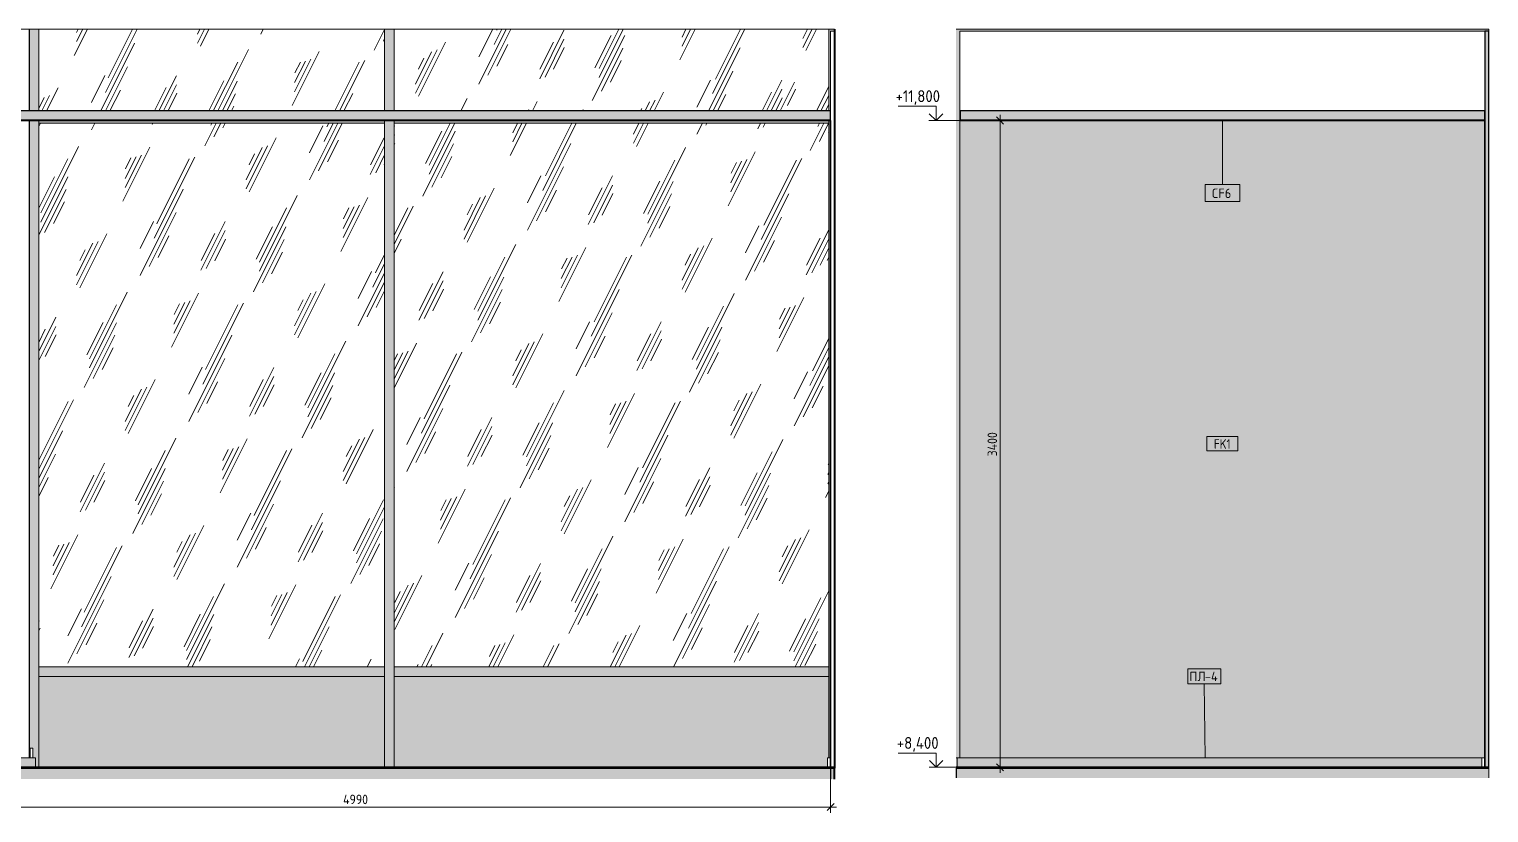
# Model space of a CAD drawing. Header units: millimetres. Extents: x 80461 to 154144, y -1987 to 15370.
# Drawn here: x 146470 to 154144, y 8161 to 12280 of the extents above; entities that cross this region are included whole.
import ezdxf

# ---------------------------------------------------------------- set-up
doc = ezdxf.new("R2010")
doc.units = ezdxf.units.MM
for name, color, linetype, lineweight in [('A-ANNO-DIMS', 7, 'Continuous', 9), ('A-ANNO-DIMS-25', 7, 'Continuous', 9), ('A-CLNG-IDEN', 7, 'Continuous', 9), ('A-FLOR', 7, 'Continuous', 9), ('A-GENM', 7, 'Continuous', 9), ('A-GENM-IDEN', 7, 'Continuous', 9), ('A-GLAZ-CURT', 7, 'Continuous', 9), ('A-GLAZ-CWMG', 7, 'Continuous', 9), ('A-WALL', 7, 'Continuous', 9), ('A-WALL-IDEN', 7, 'Continuous', 9), ('A-WALL-PATT', 7, 'Continuous', 9), ('G-ANNO-DIMS', 7, 'Continuous', 9), ('G-ANNO-DIMS-1', 7, 'Continuous', 20), ('I-WALL', 7, 'Continuous', 9)]:
    doc.layers.add(name, color=color, linetype=linetype, lineweight=lineweight)
for name, color, linetype, lineweight, true_color in [('A-CLNG-1', 7, 'Continuous', 9, 0x787878), ('A-CLNG-FNSH-1', 7, 'Continuous', 30, 0x3c3c3c), ('A-FLOR-1', 7, 'Continuous', 9, 0x787878), ('A-FLOR-FNSH-1', 7, 'Continuous', 40, 0x3c3c3c), ('A-FLOR-FNSH-2', 7, 'Continuous', 30, 0x3c3c3c), ('A-WALL-4', 7, 'Continuous', 40, 0x3c3c3c), ('A-WALL-5', 7, 'Continuous', 30, 0x3c3c3c), ('A-WALL-FNSH-3', 7, 'Continuous', 30, 0x3c3c3c), ('I-WALL-1', 7, 'Continuous', 9, 0x787878)]:
    doc.layers.add(name, color=color, linetype=linetype, lineweight=lineweight, true_color=true_color)
doc.styles.add('GOST Common_5', font='GOST_Common.ttf', dxfattribs={"height": 50})
doc.styles.add('GOST Common_6', font='GOST_Common.ttf', dxfattribs={"width": 0.9, "height": 50})
doc.styles.add('ISOCPEUR_2', font='isocpeur.ttf', dxfattribs={"width": 0.9, "height": 62.5})
doc.styles.add('ISOCPEUR_3', font='isocpeur.ttf', dxfattribs={"width": 0.9, "height": 50})
doc.dimstyles.new('ISO-2_0_0_9К_Средний_округл2', dxfattribs={"dimscale": 304.8, "dimtxt": 49.799059, "dimasz": 0.123031, "dimexe": 0.098425, "dimexo": 0, "dimgap": 0, "dimtad": 1, "dimdec": 0, "dimrnd": 10, "dimzin": 0, "dimdsep": 46, "dimtxsty": 'ISOCPEUR_3', "dimblk1": 'OBLIQUE', "dimblk2": 'OBLIQUE', "dimsah": 1, "dimcen": 0.09, "dimdle": 0.098425, "dimazin": 0, "dimtfac": 1, "dimtdec": 4, "dimtix": 1, "dimtmove": 0, "dimatfit": 3, "dimfxl": 1, "dimtvp": 1, "dimtolj": 1, "dimtzin": 0, "dimarcsym": 2})
pattern_1 = [(63.435, (81.2, 31.75), (-255.5833, 766.7475), [317.5, -190.5, 317.5, -190.5, -403.903]), (63.435, (81.2, 31.75), (-255.5833, 766.7475), [-1016, 127, -276.903]), (63.435, (65.34, 47.6), (-255.5833, 766.7475), [254, -317.5, 190.5, -190.5, -467.403]), (63.435, (65.34, 47.6), (-255.5833, 766.7475), [-952.5, 222.25, -245.153]), (63.435, (65.34, 95.25), (-255.5833, 766.7475), [190.5, -381, 127, -190.5, -530.903]), (63.435, (65.34, 95.25), (-255.5833, 766.7475), [-889, 285.75, -245.153]), (63.435, (112.97, 47.6), (-255.5833, 766.7475), [190.5, -381, 158.75, -6404.653]), (63.435, (160.6, 95.25), (-255.5833, 766.7475), [95.25, -476.25, 63.5, -6499.903]), (63.435, (81.2, 174.6), (-255.5833, 766.7475), [63.5, -476.25, 63.5, -254, -562.653]), (63.435, (81.2, 174.6), (-255.5833, 766.7475), [-857.25, 158.75, -403.903]), (63.435, (366.97, 127), (-255.5833, 766.7475), [317.5, -476.25, 381, -251.503]), (63.435, (366.97, 79.4), (-255.5833, 766.7475), [444.5, -317.5, 476.25, -188.003]), (63.435, (398.7, 95.25), (-255.5833, 766.7475), [508, -254, 381, -276.903]), (63.435, (446.34, 142.9), (-255.5833, 766.7475), [317.5, -444.5, 254, -403.903]), (63.435, (398.7, 238.1), (-255.5833, 766.7475), [158.75, -635, 190.5, -435.653]), (63.435, (493.97, 190.5), (-255.5833, 766.7475), [127, -635, 127, -530.903])]

# ---------------------------------------------------------------- blocks, each defined once
blk = doc.blocks.new('Системная панель - Сэндвич - 40мм-32817007-Развертка 3_41-3')
at = {"layer": 'A-GLAZ-CURT'}
blk.add_hatch(color=256, dxfattribs=at).paths.add_polyline_path([(-85006, 8400), (-85006, 8450), (-85000, 8450), (-85000, 8877.4), (-87285, 8877.4), (-87285, 8400)])
blk = doc.blocks.new('Системная панель - Сэндвич - 40мм-32817005-Развертка 3_41-3')
at = {"layer": 'A-GLAZ-CURT'}
blk.add_hatch(color=256, dxfattribs=at).paths.add_polyline_path([(-87335, 8400), (-87335, 8877.4), (-89153.5, 8877.3), (-89153.5, 8400), (-87718.8, 8400)])
blk = doc.blocks.new('Прямоугольный импост - Импост структурный с накладкой - 190мм-23946640-Развертка 3_41-3')
at = {"layer": 'A-GLAZ-CWMG'}
blk.add_hatch(color=256, dxfattribs=at).paths.add_polyline_path([(-89163.5, 8400), (-89153.5, 8400), (-89153.5, 8902.4), (-89202, 8902.4), (-89202, 8450), (-89198.7, 8450), (-89198.7, 8500), (-89183.7, 8500), (-89183.7, 8450), (-89170, 8450), (-89170, 8400)])
blk.add_line((-89153.5, 8902.4), (-89153.5, 8400), dxfattribs=at)
blk = doc.blocks.new('Прямоугольный импост - Импост структурный с накладкой - 190мм-33184351-Развертка 3_41-3')
at = {"layer": 'A-GLAZ-CWMG'}
blk.add_hatch(color=256, dxfattribs=at).paths.add_polyline_path([(-84991, 11810.5), (-84990, 11810.5), (-84990, 12270), (-84970, 12270), (-84970, 12280), (-85000, 12280), (-85000, 11850), (-84991, 11850), (-84991, 11825.5)])
blk.add_line((-85000, 11850), (-85000, 12280), dxfattribs=at)
blk = doc.blocks.new('Прямоугольный импост - Импост структурный с накладкой - 190мм-23946634-Развертка 3_41-3')
at = {"layer": 'A-GLAZ-CWMG'}
blk.add_hatch(color=256, dxfattribs=at).paths.add_polyline_path([(-87285, 8400), (-87285, 8902.4), (-87335, 8902.4), (-87335, 8400), (-87295, 8400)])
for p, q in [((-87335, 8902.4), (-87335, 8400)), ((-87285, 8902.4), (-87285, 8400))]:
    blk.add_line(p, q, dxfattribs=at)
blk = doc.blocks.new('Системная панель - Стекло - 40мм-33184352-Развертка 3_41-3')
at = {"layer": 'A-GLAZ-CURT'}
h = blk.add_hatch(dxfattribs=at)
h.set_pattern_fill('FP_26', color=256, style=0, pattern_type=2)
h.set_pattern_definition(pattern_1)
h.paths.add_polyline_path([(-87285, 8927.4), (-85000, 8927.4), (-85000, 11785.5), (-87285, 11785.5), (-87285, 10309.3)])
blk = doc.blocks.new('Системная панель - Стекло - 40мм-33184353-Развертка 3_41-3')
at = {"layer": 'A-GLAZ-CURT'}
h = blk.add_hatch(dxfattribs=at)
h.set_pattern_fill('FP_26', color=256, style=0, pattern_type=2)
h.set_pattern_definition(pattern_1)
h.paths.add_polyline_path([(-88352.4, 8927.4), (-87335, 8927.4), (-87335, 11785.5), (-89153.5, 11785.5), (-89153.5, 8927.4)])
blk = doc.blocks.new('Системная панель - Стекло - 40мм-33184354-Развертка 3_41-3')
at = {"layer": 'A-GLAZ-CURT'}
h = blk.add_hatch(dxfattribs=at)
h.set_pattern_fill('FP_26', color=256, style=0, pattern_type=2)
h.set_pattern_definition(pattern_1)
h.paths.add_polyline_path([(-85000, 11850), (-85000, 12280), (-87285, 12280), (-87285, 11850)])
blk = doc.blocks.new('Системная панель - Стекло - 40мм-33184355-Развертка 3_41-3')
at = {"layer": 'A-GLAZ-CURT'}
h = blk.add_hatch(dxfattribs=at)
h.set_pattern_fill('FP_26', color=256, style=0, pattern_type=2)
h.set_pattern_definition(pattern_1)
h.paths.add_polyline_path([(-87991.4, 11850), (-87335, 11850), (-87335, 12280), (-89153.5, 12280), (-89153.5, 11850), (-88000, 11850)])
blk = doc.blocks.new('Прямоугольный импост - Импост структурный с накладкой - 190мм-33184356-Развертка 3_41-3')
at = {"layer": 'A-GLAZ-CWMG'}
blk.add_hatch(color=256, dxfattribs=at).paths.add_polyline_path([(-89198, 8902.4), (-89153.5, 8902.4), (-89153.5, 11800), (-89202, 11800), (-89202, 8902.4)])
blk.add_line((-89153.5, 11800), (-89153.5, 8902.4), dxfattribs=at)
blk = doc.blocks.new('Прямоугольный импост - Импост структурный с накладкой - 190мм-33184357-Развертка 3_41-3')
at = {"layer": 'A-GLAZ-CWMG'}
blk.add_hatch(color=256, dxfattribs=at).paths.add_polyline_path([(-89202, 11850), (-89153.5, 11850), (-89153.5, 12280), (-89202, 12280)])
for p, q in [((-89203.5, 12280), (-89203.5, 11850)), ((-89153.5, 12280), (-89153.5, 11850))]:
    blk.add_line(p, q, dxfattribs=at)
blk = doc.blocks.new('Прямоугольный импост - Импост структурный с накладкой - 190мм-23946642-Развертка 3_41-3')
at = {"layer": 'A-GLAZ-CWMG'}
blk.add_hatch(color=256, dxfattribs=at).paths.add_polyline_path([(-84991, 8450), (-84991, 8902.4), (-85000, 8902.4), (-85000, 8450)])
blk.add_line((-85000, 8450), (-85000, 8902.4), dxfattribs=at)
blk = doc.blocks.new('Прямоугольный импост - Импост структурный с накладкой - 190мм-33184358-Развертка 3_41-3')
at = {"layer": 'A-GLAZ-CWMG'}
h = blk.add_hatch(color=256, dxfattribs=at)
h.paths.add_polyline_path([(-84991, 8902.4), (-84991, 11800), (-85000, 11800), (-85000, 8902.4)])
h.paths.add_polyline_path([(-84990, 11800), (-84990, 11810.5), (-84991, 11810.5), (-84991, 11800)])
blk.add_line((-85000, 8902.4), (-85000, 11800), dxfattribs=at)
blk = doc.blocks.new('Прямоугольный импост - Импост структурный с накладкой - 190мм-33184349-Развертка 3_41-3')
at = {"layer": 'A-GLAZ-CWMG'}
blk.add_hatch(color=256, dxfattribs=at).paths.add_polyline_path([(-87335, 8902.4), (-87285, 8902.4), (-87285, 11800), (-87335, 11800), (-87335, 8917.4)])
for p, q in [((-87335, 11800), (-87335, 8902.4)), ((-87285, 11800), (-87285, 8902.4))]:
    blk.add_line(p, q, dxfattribs=at)
blk = doc.blocks.new('Прямоугольный импост - Импост структурный с накладкой - 190мм-33184350-Развертка 3_41-3')
at = {"layer": 'A-GLAZ-CWMG'}
blk.add_hatch(color=256, dxfattribs=at).paths.add_polyline_path([(-87295, 11850), (-87285, 11850), (-87285, 12280), (-87335, 12280), (-87335, 11850), (-87325, 11850)])
for p, q in [((-87335, 12280), (-87335, 11850)), ((-87285, 12280), (-87285, 11850))]:
    blk.add_line(p, q, dxfattribs=at)
blk = doc.blocks.new('Прямоугольный импост - Импост структурный с накладкой - 190мм-23186050-Развертка 3_41-3')
at = {"layer": 'A-GLAZ-CWMG'}
blk.add_hatch(color=256, dxfattribs=at).paths.add_polyline_path([(-87285, 8877.4), (-85000, 8877.4), (-85000, 8927.4), (-87285, 8927.4), (-87285, 8887.4)])
for p, q in [((-87285, 8877.4), (-87285, 8927.4)), ((-85000, 8927.4), (-87285, 8927.4)), ((-85000, 8927.4), (-85000, 8877.4)), ((-85000, 8877.4), (-87285, 8877.4))]:
    blk.add_line(p, q, dxfattribs=at)
blk = doc.blocks.new('Прямоугольный импост - Импост структурный с накладкой - 190мм-23186051-Развертка 3_41-3')
at = {"layer": 'A-GLAZ-CWMG'}
blk.add_hatch(color=256, dxfattribs=at).paths.add_polyline_path([(-87994.2, 8877.4), (-87335, 8877.4), (-87335, 8927.4), (-88000, 8927.4), (-88000, 8877.4)])
for p, q in [((-87335, 8927.4), (-88000, 8927.4)), ((-87335, 8927.4), (-87335, 8877.4)), ((-87335, 8877.4), (-88000, 8877.4))]:
    blk.add_line(p, q, dxfattribs=at)
blk = doc.blocks.new('Прямоугольный импост - Импост структурный с накладкой - 190мм-23186052-Развертка 3_41-3')
at = {"layer": 'A-GLAZ-CWMG'}
blk.add_hatch(color=256, dxfattribs=at).paths.add_polyline_path([(-88000, 8877.4), (-88000, 8927.4), (-89153.5, 8927.4), (-89153.5, 8877.4), (-88009.4, 8877.4)])
for p, q in [((-89153.5, 8877.4), (-89153.5, 8927.4)), ((-88000, 8927.4), (-89153.5, 8927.4)), ((-88000, 8877.4), (-89153.5, 8877.4))]:
    blk.add_line(p, q, dxfattribs=at)
blk = doc.blocks.new('Прямоугольный импост - Импост структурный с накладкой - 190мм-V5-Развертка 3_41-3')
at = {"layer": 'A-GLAZ-CWMG'}
blk.add_hatch(color=256, dxfattribs=at).paths.add_polyline_path([(-85000, 11785.5), (-85000, 11800), (-87285, 11800), (-87285, 11785.5)])
for p, q in [((-87285, 11785.5), (-87285, 11800)), ((-85000, 11785.5), (-87285, 11785.5)), ((-85000, 11800), (-85000, 11785.5))]:
    blk.add_line(p, q, dxfattribs=at)
blk = doc.blocks.new('Прямоугольный импост - Импост структурный с накладкой - 190мм-V6-Развертка 3_41-3')
at = {"layer": 'A-GLAZ-CWMG'}
blk.add_hatch(color=256, dxfattribs=at).paths.add_polyline_path([(-88000, 11785.5), (-87335, 11785.5), (-87335, 11800), (-88000, 11800), (-88000, 11795.5)])
for p, q in [((-87335, 11785.5), (-88000, 11785.5)), ((-87335, 11800), (-87335, 11785.5))]:
    blk.add_line(p, q, dxfattribs=at)
blk = doc.blocks.new('Прямоугольный импост - Импост структурный с накладкой - 190мм-V7-Развертка 3_41-3')
at = {"layer": 'A-GLAZ-CWMG'}
blk.add_hatch(color=256, dxfattribs=at).paths.add_polyline_path([(-88352.4, 11785.5), (-88000, 11785.5), (-88000, 11800), (-89153.5, 11800), (-89153.5, 11785.5)])
for p, q in [((-89153.5, 11785.5), (-89153.5, 11800)), ((-88000, 11785.5), (-89153.5, 11785.5))]:
    blk.add_line(p, q, dxfattribs=at)
blk = doc.blocks.new('Плинтус - Плинтус светлый _сад_-33488235-Развертка 3_41-3')
at = {"layer": 'A-GENM'}
blk.add_hatch(color=256, dxfattribs=at).paths.add_polyline_path([(-90000, 8400), (-89170, 8400), (-89170, 8450), (-90000, 8450)])
for p, q in [((-90000, 8450), (-89190.5, 8450)), ((-90000, 8450), (-90000, 8400)), ((-89183.7, 8450), (-89170, 8450)), ((-89170, 8400), (-89170, 8450))]:
    blk.add_line(p, q, dxfattribs=at)
blk = doc.blocks.new('Плинтус - Плинтус светлый _сад_-33488257-Развертка 3_41-3')
at = {"layer": 'A-GENM'}
for p, q in [((-84991, 8450), (-85006, 8450)), ((-85006, 8450), (-85006, 8400)), ((-84991, 8400), (-84991, 8450)), ((-85006, 8400), (-84991, 8400))]:
    blk.add_line(p, q, dxfattribs=at)
blk = doc.blocks.new('Плинтус - Плинтус светлый _сад_-33488255-Развертка 3_41-3')
at = {"layer": 'A-GENM'}
for p, q in [((-84991, 8450), (-85006, 8450)), ((-85006, 8450), (-85006, 8400)), ((-84991, 8400), (-84991, 8450)), ((-85006, 8400), (-84991, 8400))]:
    blk.add_line(p, q, dxfattribs=at)
blk = doc.blocks.new('Плинтус - Плинтус светлый _сад_-33488233-Развертка 3_41-3')
at = {"layer": 'A-GENM'}
for p, q in [((-89198.7, 8450), (-89198.7, 8500)), ((-89198.7, 8500), (-89183.7, 8500)), ((-89183.7, 8450), (-89190.5, 8450)), ((-89183.7, 8500), (-89183.7, 8450))]:
    blk.add_line(p, q, dxfattribs=at)
blk = doc.blocks.new('Плинтус - Плинтус светлый _сад_-33488257-Развертка 3_41-4')
at = {"layer": 'A-GENM'}
for q in [(13364, 8450), (10606, 8400)]:
    blk.add_line((10606, 8450), q, dxfattribs=at)
blk = doc.blocks.new('Плинтус - Плинтус светлый _сад_-33488255-Развертка 3_41-4')
at = {"layer": 'A-GENM'}
blk.add_hatch(color=256, dxfattribs=at).paths.add_polyline_path([(10599.5, 8400), (12505.2, 8400), (12505.2, 8402), (13364, 8402), (13364, 8450), (10599.5, 8450), (10599.5, 8404)])
blk.add_line((10599.5, 8450), (13364, 8450), dxfattribs=at)
blk = doc.blocks.new('Плинтус - Плинтус светлый _сад_-33488251-Развертка 3_41-4')
at = {"layer": 'A-GENM'}
for p, q in [((13379, 8450), (13364, 8450)), ((13364, 8450), (13364, 8400)), ((13379, 8400), (13379, 8450)), ((13364, 8400), (13379, 8400))]:
    blk.add_line(p, q, dxfattribs=at)
blk = doc.blocks.new('DIMBLOCK56-Развертка 3_41-3')
at = {"layer": 'A-ANNO-DIMS-25'}
for p, q in [((145688.6, 8399), (145688.6, 8160.7)), ((145688.6, 8190.7), (145688.6, 8399)), ((150683.6, 8400), (150683.6, 8160.7)), ((150683.6, 8190.7), (150683.6, 8400)), ((145688.6, 8190.7), (150713.6, 8190.7))]:
    blk.add_line(p, q, dxfattribs=at)
at = {"layer": 'A-ANNO-DIMS-25', "lineweight": 20}
for p, q in [((145688.6, 8190.7), (145669.8, 8172)), ((145688.6, 8190.7), (145707.3, 8209.5)), ((150683.6, 8190.7), (150664.8, 8172)), ((150683.6, 8190.7), (150702.3, 8209.5))]:
    blk.add_line(p, q, dxfattribs=at)
at = {"layer": 'A-ANNO-DIMS-25', "color": 0, "insert": (148120.5, 8256), "char_height": 50, "width": 157.442, "attachment_point": 1, "line_spacing_factor": 1.149209, "style": 'ISOCPEUR_3'}
blk.add_mtext('4990', dxfattribs=at)
blk = doc.blocks.new('_Oblique')
at = {"color": 0, "linetype": 'ByBlock', "lineweight": -2}
blk.add_line((-0.5, -0.5), (0.5, 0.5), dxfattribs=at)
blk = doc.blocks.new('Высотные отметки - Стрелка_Верх-17668718-Развертка 3_41-4')
at = {"layer": 'G-ANNO-DIMS'}
for p, q in [((10494.2, 11875), (10294.2, 11875)), ((10494.2, 11800), (10494.2, 11875)), ((10532.1, 11800), (10457.1, 11800))]:
    blk.add_line(p, q, dxfattribs=at)
at = {"layer": 'G-ANNO-DIMS-1'}
for q in [(10458.8, 11835.4), (10529.5, 11835.4)]:
    blk.add_line((10494.2, 11800), q, dxfattribs=at)
blk = doc.blocks.new('М_потолков - Марка_ Имя типа-25382930-Развертка 3_41-4')
at = {"layer": 'A-CLNG-IDEN'}
for p, q in [((12090.6, 11464.4), (11909.4, 11464.4)), ((11909.4, 11464.4), (11909.4, 11375)), ((12090.6, 11375), (12090.6, 11464.4)), ((11909.4, 11375), (12090.6, 11375))]:
    blk.add_line(p, q, dxfattribs=at)
blk = doc.blocks.new('Mark Reiling - Mark Reiling-26174330-Развертка 3_41-4')
at = {"layer": 'A-GENM-IDEN'}
for p, q in [((11817.8, 8917.8), (11817.8, 8839)), ((11817.8, 8917.8), (11991.3, 8917.8)), ((11991.3, 8917.8), (11817.8, 8917.8)), ((11817.8, 8917.8), (11817.8, 8839)), ((11991.3, 8839), (11991.3, 8917.8)), ((11991.3, 8839), (11991.3, 8917.8)), ((11817.8, 8839), (11991.3, 8839)), ((11817.8, 8839), (11991.3, 8839))]:
    blk.add_line(p, q, dxfattribs=at)
blk = doc.blocks.new('М_стена_0001 - Типоразмер_без рамки-25382661-Развертка 3_41-4')
at = {"layer": 'A-WALL-IDEN'}
for p, q in [((12081.4, 10138.1), (11918.2, 10138.1)), ((11918.2, 10138.1), (11918.2, 10063.1)), ((12081.4, 10063.1), (12081.4, 10138.1)), ((11918.2, 10063.1), (12081.4, 10063.1))]:
    blk.add_line(p, q, dxfattribs=at)
blk = doc.blocks.new('DIMBLOCK59-Развертка 3_41-4')
at = {"layer": 'A-ANNO-DIMS-25', "lineweight": 20}
for p, q in [((151574, 11800), (151555.2, 11818.8)), ((151574, 11800), (151592.7, 11781.2)), ((151574, 8400), (151555.2, 8418.7)), ((151574, 8400), (151592.7, 8381.2))]:
    blk.add_line(p, q, dxfattribs=at)
at = {"layer": 'A-ANNO-DIMS-25'}
for p, q in [((151574, 8370), (151574, 11830)), ((151547.4, 11800), (151604, 11800)), ((151574, 11800), (151547.4, 11800)), ((151547.4, 8400), (151604, 8400)), ((151574, 8400), (151547.4, 8400))]:
    blk.add_line(p, q, dxfattribs=at)
at = {"layer": 'A-ANNO-DIMS-25', "color": 0, "insert": (151508.6, 10034.4), "char_height": 50, "width": 157.442, "attachment_point": 1, "rotation": 90, "line_spacing_factor": 1.149209, "style": 'ISOCPEUR_3'}
blk.add_mtext('3400', dxfattribs=at)

msp = doc.modelspace()

# ---------------------------------------------------------------- hatches: boundary and pattern name
at = {"layer": 'A-CLNG-1'}
for points in [[(144288.6, 11800), (150682.6, 11800), (150682.6, 11850), (137194.6, 11850), (137194.6, 11800), (143938.6, 11800)], [(152743.5, 11800), (154122.6, 11800), (154122.6, 11850), (151364.6, 11850), (151364.6, 11800), (151698.8, 11800)]]:
    msp.add_hatch(color=256, dxfattribs=at).paths.add_polyline_path(points)
at = {"layer": 'A-FLOR'}
msp.add_hatch(color=256, dxfattribs=at).paths.add_polyline_path([(153248.8, 8400), (154107.6, 8400), (154107.6, 8402), (153248.8, 8402)])
at = {"layer": 'A-FLOR-1'}
msp.add_hatch(color=256, dxfattribs=at).paths.add_polyline_path([(140767.5, 8338.2), (150703.6, 8338.2), (150703.6, 8395), (137173.6, 8395), (137173.6, 8338.2), (140661.8, 8338.2)])
h = msp.add_hatch(dxfattribs=at)
h.set_pattern_fill('FP_27', color=256, style=0, pattern_type=2)
h.set_pattern_definition([(45, (152160.212, 0), (-18.85854, 18.85854), [26.67, -4.445, 0.889, -4.445]), (45, (152160.212, 18.847), (-18.85854, 18.85854), []), (50, (152160.212, 0), (31.88227, -2.78904), [3.334, -36.671]), (355, (152160.212, 0), (-6.16744, 33.43476), [2.667, -29.337]), (100.451, (152162.87, -0.232), (25.71478, 30.64491), [2.833, -31.166]), (46.184, (152160.212, 8.89), (47.4386, -7.35742), [5.001, -55.007]), (96.636, (152164.165, 8.277), (41.54552, 43.30015), [4.25, -46.749]), (351.184, (152160.21, 8.89), (41.54594, 43.29915), [4.001, -44.006]), (21, (152164.657, 6.667), (26.53271, -17.896184), [3.334, -36.671]), (326, (152164.657, 6.667), (10.81533, 32.23273), [2.667, -29.337]), (71.451, (152166.868, 5.176), (37.3476, 14.33587), [2.833, -31.166]), (37.5, (152160.212, 0), (0.540908, 14.797043), [0.8382, -28.143, 0.8382, -28.943, -29.448]), (37.5, (152160.212, 0), (0.540908, 14.797043), [-58.763, 0.8382, -28.61]), (7.5, (152160.212, 0), (11.693745, 17.531323), [0.8382, -16.142, 0.8382, -27.476, -11.224]), (7.5, (152160.212, 0), (11.693745, 17.531323), [-45.295, 0.8382, -10.385]), (327.5, (152150.3, 0), (23.728552, -1.002312), [0.8382, -10.274, 0.8382, -33.833, -46.006]), (327.5, (152150.3, 0), (23.728552, -1.002312), [-45.784, 0.8382, -45.168]), (317.5, (152145.855, 0), (25.92281, 4.44989), [0.8382, -13.608, 0.8382, -22.187, -32.671]), (317.5, (152145.855, 0), (25.92281, 4.44989), [-37.471, 0.8382, -31.833])])
h.paths.add_polyline_path([(151343.6, 8344), (154143.6, 8344), (154143.6, 8395), (151343.6, 8395), (151343.6, 8367.3)])
at = {"layer": 'A-WALL-PATT'}
msp.add_hatch(color=256, dxfattribs=at).paths.add_polyline_path([(151363.6, 8450), (154122.6, 8450), (154122.6, 11800), (151363.6, 11800), (151363.6, 9328.1)])
at = {"layer": 'I-WALL'}
msp.add_hatch(color=256, dxfattribs=at).paths.add_polyline_path([(151343.6, 8450), (151363.6, 8450), (151363.6, 12270), (154143.6, 12270), (154143.6, 12280), (151343.1, 12280), (151343.1, 8450)])
at = {"layer": 'I-WALL-1'}
h = msp.add_hatch(dxfattribs=at)
h.set_pattern_fill('FP_28', color=256, style=0, pattern_type=2)
h.set_pattern_definition([(0, (152160.212, 0), (30.48, 7.62), [2.515, -20.345, 2.515, -20.345, -121.92]), (0, (152160.212, 0), (30.48, 7.62), [-45.72, 2.515, -43.205, 2.515, -20.345, -53.34]), (0, (152160.212, 0), (30.48, 7.62), [-114.3, 2.515, -12.725, 2.515, -35.585]), (120, (152171.642, 3.81), (-21.8391136, 22.5864543), [2.515, -20.345, 2.515, -20.345, -121.92]), (120, (152171.642, 3.81), (-21.8391136, 22.5864543), [-45.72, 2.515, -43.205, 2.515, -20.345, -53.34]), (120, (152171.642, 3.81), (-21.8391136, 22.5864543), [-114.3, 2.515, -12.725, 2.515, -35.585]), (240, (152175.452, 19.05), (-8.6408864, -30.2064543), [2.515, -20.345, 2.515, -20.345, -121.92]), (240, (152175.452, 19.05), (-8.6408864, -30.2064543), [-45.72, 2.515, -43.205, 2.515, -20.345, -53.34]), (240, (152175.452, 19.05), (-8.6408864, -30.2064543), [-114.3, 2.515, -12.725, 2.515, -35.585])])
h.paths.add_polyline_path([(154123.6, 8400), (154143.6, 8400), (154143.6, 12270), (154123.6, 12270), (154123.6, 8450)])
h = msp.add_hatch(dxfattribs=at)
h.set_pattern_fill('FP_25', color=256, style=0, pattern_type=2)
h.set_pattern_definition([(45, (235691.31, 0), (-14.25598, 14.25598), []), (45, (235705.565, 0), (-14.25598, 14.25598), [25.202, -5.04, 0.8382, -4.202])])
h.paths.add_polyline_path([(150703.6, 8338.2), (150703.8, 8338.2), (150703.6, 8395)])

# ---------------------------------------------------------------- linework, layer by layer
at = {"layer": 'A-CLNG-FNSH-1'}
for p, q in [((150682.6, 11850), (137194.6, 11850)), ((150682.6, 11800), (150682.6, 11850)), ((154122.6, 11850), (151364.6, 11850)), ((151364.6, 11850), (151364.6, 11800)), ((154122.6, 11800), (154122.6, 11850)), ((150682.6, 11801), (137194.6, 11801)), ((137194.6, 11800), (150682.6, 11800)), ((154122.6, 11801), (151364.6, 11801)), ((151364.6, 11800), (154122.6, 11800))]:
    msp.add_line(p, q, dxfattribs=at)
at = {"layer": 'A-CLNG-IDEN'}
msp.add_line((152743.6, 11800), (152743.6, 11464.4), dxfattribs=at)
at = {"layer": 'A-FLOR'}
for p, q in [((137173.5, 12280), (150703.6, 12280)), ((151343.1, 12280), (154143.8, 12280)), ((153248.6, 8402), (153248.6, 8400)), ((153248.8, 8402), (154107.6, 8402)), ((153248.8, 8400), (153248.8, 8402))]:
    msp.add_line(p, q, dxfattribs=at)
at = {"layer": 'A-FLOR-FNSH-1'}
msp.add_line((150703.6, 8338.2), (150703.6, 8395), dxfattribs=at)
at = {"layer": 'A-FLOR-FNSH-2'}
for p, q in [((150703.6, 8400), (137173.5, 8400)), ((137173.5, 8395), (150703.6, 8395)), ((150703.6, 8395), (150703.6, 8400)), ((154143.6, 8400), (151343.1, 8400)), ((151343.1, 8395), (154143.8, 8395)), ((151343.6, 8395), (151343.6, 8344)), ((154143.6, 8395), (154143.6, 8400))]:
    msp.add_line(p, q, dxfattribs=at)
at = {"layer": 'A-GENM-IDEN'}
msp.add_line((152652.6, 8450), (152648.1, 8838), dxfattribs=at)
at = {"layer": 'A-WALL'}
for p, q in [((146471.6, 12280), (146471.6, 11850)), ((146471.6, 11800), (146471.6, 8450))]:
    msp.add_line(p, q, dxfattribs=at)
at = {"layer": 'A-WALL-4'}
for p, q in [((150703.6, 12280), (150703.6, 8395)), ((150703.8, 12280), (150703.6, 12280))]:
    msp.add_line(p, q, dxfattribs=at)
at = {"layer": 'A-WALL-5'}
for p, q in [((154123.6, 12270), (154123.6, 11800)), ((154143.6, 12270), (154123.6, 12270)), ((154143.6, 8400), (154143.6, 12270)), ((150683.6, 8400), (150683.6, 8338.2)), ((150703.6, 8338.2), (150703.6, 8400)), ((150703.6, 8400), (150703.6, 8400))]:
    msp.add_line(p, q, dxfattribs=at)
at = {"layer": 'A-WALL-FNSH-3'}
for p, q in [((150683.6, 11800), (150682.6, 11800)), ((150682.6, 11800), (150682.6, 8400)), ((150683.6, 8400), (150683.6, 11800)), ((154123.6, 11800), (154122.6, 11800)), ((154122.6, 11800), (154122.6, 8400)), ((154123.6, 8400), (154123.6, 11800))]:
    msp.add_line(p, q, dxfattribs=at)
at = {"layer": 'G-ANNO-DIMS'}
for p, q in [((151412.2, 11800), (151237.8, 11800)), ((151420, 8400), (151238.3, 8400))]:
    msp.add_line(p, q, dxfattribs=at)
at = {"layer": 'I-WALL'}
for p, q in [((154143.6, 12280), (154143.6, 8344)), ((150683.6, 12270), (150683.6, 11800)), ((150703.6, 12270), (150683.6, 12270)), ((154123.6, 12270), (151363.6, 12270)), ((151363.6, 12270), (151363.6, 8450)), ((146470.1, 8450), (146470.1, 11800)), ((151364.6, 11800), (151363.6, 11800))]:
    msp.add_line(p, q, dxfattribs=at)

# ---------------------------------------------------------------- block references
at = {"layer": 'A-CLNG-IDEN'}
msp.add_blockref('М_потолков - Марка_ Имя типа-25382930-Развертка 3_41-4', (140743.6, 0), dxfattribs=at)
at = {"layer": 'A-GENM'}
for name, p in [('Плинтус - Плинтус светлый _сад_-33488235-Развертка 3_41-3', (235673.6, 0)), ('Плинтус - Плинтус светлый _сад_-33488233-Развертка 3_41-3', (235673.6, 0)), ('Плинтус - Плинтус светлый _сад_-33488257-Развертка 3_41-3', (235673.6, 0)), ('Плинтус - Плинтус светлый _сад_-33488255-Развертка 3_41-3', (235673.6, 0)), ('Плинтус - Плинтус светлый _сад_-33488255-Развертка 3_41-4', (140743.6, 0)), ('Плинтус - Плинтус светлый _сад_-33488257-Развертка 3_41-4', (140743.6, 0)), ('Плинтус - Плинтус светлый _сад_-33488251-Развертка 3_41-4', (140743.6, 0))]:
    msp.add_blockref(name, p, dxfattribs=at)
at = {"layer": 'A-GENM-IDEN'}
msp.add_blockref('Mark Reiling - Mark Reiling-26174330-Развертка 3_41-4', (140743.6, 0), dxfattribs=at)
at = {"layer": 'A-GLAZ-CURT'}
for name in ['Системная панель - Стекло - 40мм-33184355-Развертка 3_41-3', 'Системная панель - Стекло - 40мм-33184354-Развертка 3_41-3', 'Системная панель - Стекло - 40мм-33184353-Развертка 3_41-3', 'Системная панель - Стекло - 40мм-33184352-Развертка 3_41-3', 'Системная панель - Сэндвич - 40мм-32817005-Развертка 3_41-3', 'Системная панель - Сэндвич - 40мм-32817007-Развертка 3_41-3']:
    msp.add_blockref(name, (235673.6, 0), dxfattribs=at)
at = {"layer": 'A-GLAZ-CWMG'}
for name in ['Прямоугольный импост - Импост структурный с накладкой - 190мм-33184357-Развертка 3_41-3', 'Прямоугольный импост - Импост структурный с накладкой - 190мм-33184350-Развертка 3_41-3', 'Прямоугольный импост - Импост структурный с накладкой - 190мм-33184351-Развертка 3_41-3', 'Прямоугольный импост - Импост структурный с накладкой - 190мм-33184356-Развертка 3_41-3', 'Прямоугольный импост - Импост структурный с накладкой - 190мм-V7-Развертка 3_41-3', 'Прямоугольный импост - Импост структурный с накладкой - 190мм-V6-Развертка 3_41-3', 'Прямоугольный импост - Импост структурный с накладкой - 190мм-33184349-Развертка 3_41-3', 'Прямоугольный импост - Импост структурный с накладкой - 190мм-V5-Развертка 3_41-3', 'Прямоугольный импост - Импост структурный с накладкой - 190мм-33184358-Развертка 3_41-3', 'Прямоугольный импост - Импост структурный с накладкой - 190мм-23946640-Развертка 3_41-3', 'Прямоугольный импост - Импост структурный с накладкой - 190мм-23186052-Развертка 3_41-3', 'Прямоугольный импост - Импост структурный с накладкой - 190мм-23186051-Развертка 3_41-3', 'Прямоугольный импост - Импост структурный с накладкой - 190мм-23946634-Развертка 3_41-3', 'Прямоугольный импост - Импост структурный с накладкой - 190мм-23186050-Развертка 3_41-3', 'Прямоугольный импост - Импост структурный с накладкой - 190мм-23946642-Развертка 3_41-3']:
    msp.add_blockref(name, (235673.6, 0), dxfattribs=at)
at = {"layer": 'A-WALL-IDEN'}
msp.add_blockref('М_стена_0001 - Типоразмер_без рамки-25382661-Развертка 3_41-4', (140743.6, 0), dxfattribs=at)
at = {"layer": 'G-ANNO-DIMS'}
for p in [(140743.6, 0), (140744.1, -3400)]:
    msp.add_blockref('Высотные отметки - Стрелка_Верх-17668718-Развертка 3_41-4', p, dxfattribs=at)

# ---------------------------------------------------------------- texts
at = {"layer": 'A-CLNG-IDEN', "insert": (152687.1, 11442.3), "char_height": 50, "width": 132.278, "attachment_point": 1, "style": 'GOST Common_5'}
msp.add_mtext('CF6', dxfattribs=at)
at = {"layer": 'A-GENM-IDEN', "char_height": 50, "attachment_point": 1, "style": 'GOST Common_5'}
for s, insert, width in [('ПЛ', (152569.6, 8902.8), 98.207), ('-4', (152650.6, 8902.8), 94.198)]:
    msp.add_mtext(s, dxfattribs=dict(at, insert=insert, width=width))
at = {"layer": 'A-WALL-IDEN', "insert": (152698.5, 10124.5), "char_height": 50, "width": 111.835, "attachment_point": 1, "style": 'GOST Common_6'}
msp.add_mtext('FK1', dxfattribs=at)

# ---------------------------------------------------------------- dimensions: what is measured, and where the dimension line sits
at = {"layer": 'A-ANNO-DIMS'}
dim = msp.add_linear_dim(base=(151574, 11800), p1=(151547.4, 8400), p2=(151547.4, 11800), angle=90, dimstyle='ISO-2_0_0_9К_Средний_округл2', override={"dimpost": '<>', "dimfxl": 3400}, dxfattribs=at)
dim.commit()
dim.dimension.update_dxf_attribs({"geometry": 'DIMBLOCK59-Развертка 3_41-4', "text_midpoint": (151549, 10100)})
dim = msp.add_linear_dim(base=(150683.6, 8190.7), p1=(145688.6, 8399), p2=(150683.6, 8400), dimstyle='ISO-2_0_0_9К_Средний_округл2', override={"dimpost": '<>', "dimfxl": 4995.000062}, dxfattribs=at)
dim.commit()
dim.dimension.update_dxf_attribs({"geometry": 'DIMBLOCK56-Развертка 3_41-3', "text_midpoint": (148186.1, 8215.7)})

# ---------------------------------------------------------------- next in the draw order: texts
at = {"layer": 'G-ANNO-DIMS', "char_height": 62.5, "attachment_point": 1, "line_spacing_factor": 1.149209, "style": 'ISOCPEUR_2', "bg_fill": 3, "box_fill_scale": 1.25, "bg_fill_color": 256, "bg_fill_true_color": 13158600, "bg_fill_transparency": 0}
for s, insert, width in [('+11,800', (151025.4, 11959.2), 275.62), ('+8,400', (151031.9, 8559.2), 261.428)]:
    msp.add_mtext(s, dxfattribs=dict(at, insert=insert, width=width))

doc.saveas('drawing.dxf')
